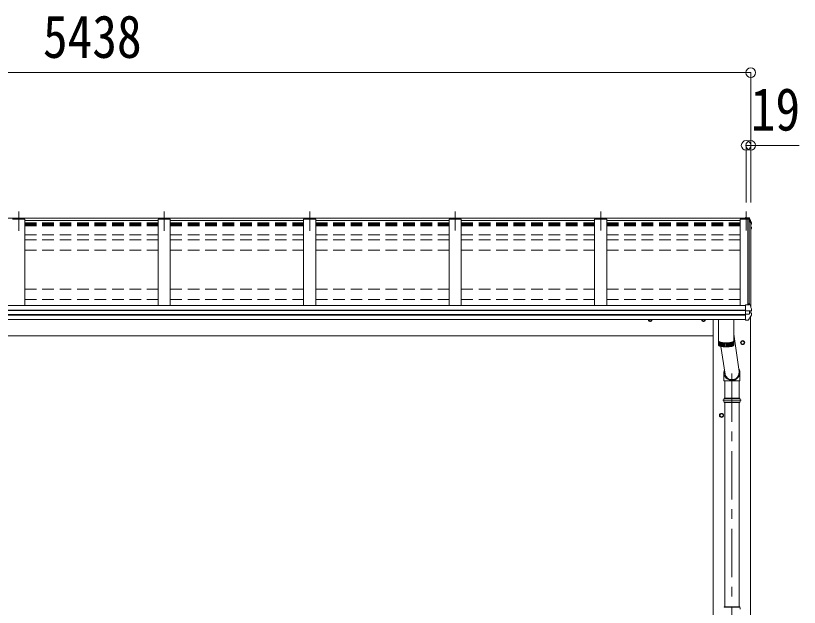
# Model space of a CAD drawing. Units: millimetres at full size, sheet at 1:40. Extents: x -11243 to 11243, y -7760 to 7760.
# Drawn here: x -5383 to -2151, y -3208 to -770 of the extents above; entities that cross this region are included whole.
import ezdxf
from ezdxf.enums import TextEntityAlignment as Align

# ---------------------------------------------------------------- set-up
doc = ezdxf.new("R2010")
doc.units = ezdxf.units.MM
doc.header["$LTSCALE"] = 40
doc.header["$PDMODE"] = 32
doc.header["$PDSIZE"] = 40
doc.linetypes.add('CHAIN1', pattern=[8, 5, -1, 1, -1])
doc.linetypes.add('DASHED1', pattern=[1.8, 1.2, -0.6])
for name, color, linetype, lineweight in [('0-1_本体', 5, 'CHAIN1', 9), ('0-3_ELV2', 4, 'Continuous', 9), ('0-6_OTH_LINE', 6, 'Continuous', 9), ('0-9_OUTLINE', 7, 'Continuous', 9)]:
    doc.layers.add(name, color=color, linetype=linetype, lineweight=lineweight)
doc.styles.add('ＭＳ ゴシック', font='')
doc.styles.get('ＭＳ ゴシック').set_extended_font_data('MS Gothic')

msp = doc.modelspace()

# ---------------------------------------------------------------- linework, layer by layer
at = {"layer": '0-1_本体'}
for p, q in [((-5370.51, -1576.64), (-5370.51, -1655.9)), ((-4770.51, -1576.64), (-4770.51, -1655.9)), ((-4170.51, -1576.64), (-4170.51, -1655.9)), ((-3570.51, -1576.25), (-3570.51, -1655.5)), ((-2970.51, -1576.25), (-2970.51, -1655.5)), ((-2370.51, -1576.25), (-2370.51, -1655.5)), ((-2429.01, -2243.72), (-2429.01, -4088.34))]:
    msp.add_line(p, q, dxfattribs=at)
at = {"layer": '0-3_ELV2'}
for p, q in [((-5345.51, -1607.8), (-5395.51, -1607.8)), ((-5345.51, -1607.8), (-5345.51, -1964.06)), ((-5345.51, -1613.2), (-4795.51, -1613.2)), ((-4745.51, -1607.8), (-4795.51, -1607.8)), ((-4795.51, -1607.8), (-4795.51, -1964.06)), ((-4745.51, -1607.8), (-4745.51, -1964.06)), ((-4745.51, -1613.2), (-4195.51, -1613.2)), ((-4145.51, -1607.8), (-4195.51, -1607.8)), ((-4195.51, -1607.8), (-4195.51, -1964.06)), ((-4145.51, -1607.8), (-4145.51, -1964.06)), ((-4145.51, -1613.2), (-3595.51, -1613.2)), ((-3545.51, -1607.8), (-3595.51, -1607.8)), ((-3595.51, -1607.8), (-3595.51, -1964.06)), ((-3545.51, -1607.8), (-3545.51, -1964.06)), ((-3545.51, -1613.2), (-2995.51, -1613.2)), ((-2945.51, -1607.8), (-2995.51, -1607.8)), ((-2995.51, -1607.8), (-2995.51, -1964.06)), ((-2945.51, -1607.8), (-2945.51, -1964.06)), ((-2945.51, -1613.2), (-2395.51, -1613.2)), ((-2358.63, -1607.8), (-2395.51, -1607.8)), ((-2395.51, -1607.8), (-2395.51, -1964.06)), ((-2373.51, -1601.66), (-2359.35, -1602.44)), ((-2373.51, -1604.52), (-2373.51, -1601.67)), ((-2370.51, -1604.52), (-2373.51, -1604.52)), ((-2370.51, -1604.52), (-2370.51, -1607.75)), ((-2370.51, -1607.8), (-2370.51, -1604.53)), ((-2370.51, -1606.76), (-2359.68, -1607.37)), ((-2359.68, -1607.75), (-2370.51, -1607.75)), ((-2364.21, -1961.49), (-2364.21, -1607.8)), ((-2359.68, -1607.37), (-2359.31, -1604.89)), ((-2359.68, -1607.37), (-2359.68, -1607.8)), ((-2359.53, -1607.58), (-2359.31, -1606.1)), ((-2358.33, -1607.65), (-2359.53, -1607.58)), ((-2351.51, -1626.36), (-2358.63, -1607.8)), ((-2358.51, -1608.12), (-2358.51, -1956.12)), ((-2351.51, -1626.36), (-2351.51, -1970.64)), ((-2351.51, -1627.39), (-2350.94, -1627.28)), ((-2351.51, -1627.74), (-2350.94, -1627.63)), ((-2350.09, -1628.98), (-2351.51, -1629.26)), ((-2351.51, -1641.04), (-2350.37, -1641.19)), ((-2351.51, -1645.06), (-2349.69, -1645.41)), ((-2350.66, -1646.75), (-2351.51, -1646.58)), ((-2349.04, -1623.69), (-2349.04, -1627.71)), ((-2348.68, -1642.31), (-2348.67, -1642.37)), ((-2348.63, -1642.64), (-2348.63, -1646.69)), ((-7767.51, -1964.06), (-2373.51, -1964.06)), ((-2373.51, -2024.51), (-2373.51, -1961.03)), ((-7767.51, -1983.59), (-2373.51, -1983.59)), ((-7767.51, -1984.49), (-2373.51, -1984.49)), ((-7767.51, -2001.73), (-2373.51, -2001.73)), ((-2373.51, -1986.35), (-2358.72, -1986.44)), ((-2373.51, -2000.21), (-2358.72, -2000)), ((-2357.06, -1986.35), (-2350.68, -1985.56)), ((-2356.51, -1986.28), (-2356.51, -2000.08)), ((-2356.51, -1994.07), (-2349.28, -1995.47)), ((-2351.51, -1985.66), (-2351.51, -1995.04)), ((-2349.8, -1985.42), (-2349.81, -1985.42)), ((-2349.8, -1985.42), (-2349.74, -1985.4)), ((-2348.94, -1984.42), (-2348.94, -1977.92)), ((-2348.47, -2002.98), (-2348.47, -1996.45)), ((-7767.51, -2003.7), (-2373.51, -2003.7)), ((-7767.51, -2021.72), (-2373.51, -2021.72)), ((-2506.01, -2021.72), (-2506.01, -4839.62)), ((-2373.51, -2024.51), (-2361.92, -2023.88)), ((-2361.13, -2023.42), (-2361.14, -2023.44)), ((-2352.01, -2009.13), (-2352.01, -4839.62)), ((-7635.01, -2089.62), (-2506.01, -2089.62))]:
    msp.add_line(p, q, dxfattribs=at)
at = {"layer": '0-3_ELV2', "linetype": 'DASHED1'}
for p, q in [((-5345.51, -1623.32), (-4795.51, -1623.32)), ((-5345.51, -1628.17), (-4795.51, -1628.17)), ((-5345.51, -1629.7), (-4795.51, -1629.7)), ((-5345.51, -1631.67), (-4795.51, -1631.67)), ((-5345.51, -1635.44), (-4795.51, -1635.44)), ((-4745.51, -1623.32), (-4195.51, -1623.32)), ((-4745.51, -1628.17), (-4195.51, -1628.17)), ((-4745.51, -1629.7), (-4195.51, -1629.7)), ((-4745.51, -1631.67), (-4195.51, -1631.67)), ((-4745.51, -1635.44), (-4195.51, -1635.44)), ((-4145.51, -1623.32), (-3595.51, -1623.32)), ((-4145.51, -1628.17), (-3595.51, -1628.17)), ((-4145.51, -1629.7), (-3595.51, -1629.7)), ((-4145.51, -1631.67), (-3595.51, -1631.67)), ((-4145.51, -1635.44), (-3595.51, -1635.44)), ((-3545.51, -1623.32), (-2995.51, -1623.32)), ((-3545.51, -1628.17), (-2995.51, -1628.17)), ((-3545.51, -1629.7), (-2995.51, -1629.7)), ((-3545.51, -1631.67), (-2995.51, -1631.67)), ((-3545.51, -1635.44), (-2995.51, -1635.44)), ((-2945.51, -1623.32), (-2395.51, -1623.32)), ((-2945.51, -1628.17), (-2395.51, -1628.17)), ((-2945.51, -1629.7), (-2395.51, -1629.7)), ((-2945.51, -1631.67), (-2395.51, -1631.67)), ((-2945.51, -1635.44), (-2395.51, -1635.44)), ((-5345.51, -1672.74), (-4795.51, -1672.74)), ((-4745.51, -1672.74), (-4195.51, -1672.74)), ((-4145.51, -1672.74), (-3595.51, -1672.74)), ((-3545.51, -1672.74), (-2995.51, -1672.74)), ((-2945.51, -1672.74), (-2395.51, -1672.74)), ((-5345.51, -1693.9), (-4795.51, -1693.9)), ((-4745.51, -1693.9), (-4195.51, -1693.9)), ((-4145.51, -1693.9), (-3595.51, -1693.9)), ((-3545.51, -1693.9), (-2995.51, -1693.9)), ((-2945.51, -1693.9), (-2395.51, -1693.9)), ((-5345.51, -1736.41), (-4795.51, -1736.41)), ((-4745.51, -1736.41), (-4195.51, -1736.41)), ((-4145.51, -1736.41), (-3595.51, -1736.41)), ((-3545.51, -1736.41), (-2995.51, -1736.41)), ((-2945.51, -1736.41), (-2395.51, -1736.41)), ((-5345.51, -1896.69), (-4795.51, -1896.69)), ((-4745.51, -1896.69), (-4195.51, -1896.69)), ((-4145.51, -1896.69), (-3595.51, -1896.69)), ((-3545.51, -1896.69), (-2995.51, -1896.69)), ((-2945.51, -1896.69), (-2395.51, -1896.69)), ((-5345.51, -1939.2), (-4795.51, -1939.2)), ((-4745.51, -1939.2), (-4195.51, -1939.2)), ((-4145.51, -1939.2), (-3595.51, -1939.2)), ((-3545.51, -1939.2), (-2995.51, -1939.2)), ((-2945.51, -1939.2), (-2395.51, -1939.2))]:
    msp.add_line(p, q, dxfattribs=at)
at = {"layer": '0-3_ELV2'}
for points in [[(-7770.51, -1607.8), (-7770.51, -1604.53), (-2370.51, -1604.53)], [(-2373.51, -1604.1), (-2359.31, -1604.89), (-2359.31, -1606.1), (-2358.19, -1606.16)], [(-2359.61, -1607.8), (-2359.53, -1607.24), (-2359.53, -1607.58)], [(-2356.7, -1603.65), (-2352.46, -1614.26), (-2349.11, -1623.2), (-2349.05, -1623.47), (-2349.04, -1623.54)], [(-2356.7, -1607.22), (-2355.71, -1609.71), (-2354.72, -1612.2), (-2353.76, -1614.7), (-2352.8, -1617.21), (-2351.86, -1619.72), (-2350.93, -1622.23), (-2350.01, -1624.75), (-2349.11, -1627.28)], [(-2348.81, -1647.33), (-2350.27, -1649.87), (-2351.51, -1652)], [(-2349.04, -1623.54), (-2349.04, -1623.64), (-2349.04, -1623.7)], [(-2348.67, -1642.32), (-2348.64, -1642.5), (-2348.64, -1642.63)], [(-2373.51, -1961.03), (-2359.51, -1961.71), (-2359.51, -1956.07), (-2357.75, -1956.16)], [(-2356.87, -1956.78), (-2355.84, -1959.36), (-2354.82, -1961.95), (-2353.81, -1964.54), (-2352.82, -1967.14), (-2351.84, -1969.74), (-2350.88, -1972.35), (-2349.93, -1974.97), (-2348.99, -1977.59)], [(-2357.06, -1986.35), (-2357.31, -1986.38), (-2357.46, -1986.39)], [(-2352.29, -1985.65), (-2351.05, -1985.6), (-2349.81, -1985.42)], [(-2348.99, -1977.59), (-2348.94, -1977.8), (-2348.94, -1977.92)], [(-2766.5, -2029.42), (-2773, -2025.67), (-2773, -2021.72)], [(-2766.5, -2029.42), (-2760, -2025.67), (-2760, -2021.72)], [(-2546.51, -2029.42), (-2553.01, -2025.67), (-2553.01, -2021.72)], [(-2546.51, -2029.42), (-2540.01, -2025.67), (-2540.01, -2021.72)], [(-2385.01, -2124.42), (-2391.51, -2120.67), (-2391.51, -2113.16), (-2385.01, -2109.41)], [(-2385.01, -2124.42), (-2378.51, -2120.67), (-2378.51, -2113.16), (-2385.01, -2109.41)], [(-2472.01, -2424.42), (-2478.51, -2420.67), (-2478.51, -2413.16), (-2472.01, -2409.41)], [(-2472.01, -2424.42), (-2465.51, -2420.67), (-2465.51, -2413.16), (-2472.01, -2409.41)]]:
    msp.add_lwpolyline(points, dxfattribs=at)
for centre, radius in [((-2385.01, -2116.91), 8.5), ((-2385.01, -2116.91), 7.7), ((-2385.01, -2116.91), 6.5), ((-2472.01, -2416.91), 8.5), ((-2472.01, -2416.91), 7.7), ((-2472.01, -2416.91), 6.5)]:
    msp.add_circle(centre, radius, dxfattribs=at)
for centre, radius, start, end in [((-2358.93, -1605.02), 2.62, 31.83445, 99.24), ((-2358.35, -1607.95), 0.3, 21.99494, 87.04231), ((-2358.28, -1607.85), 1.7, 22.00225, 87.0423), ((-2820.44, -1794.21), 498.52, 19.56907, 21.95354), ((-2783.27, -1398.43), 499.04, 329.90411, 330.14673), ((-2783.27, -1398.78), 499.04, 329.90411, 330.14673), ((-2351, -1626.98), 0.3, 280.95393, 327.06409), ((-2351, -1627.33), 0.299, 280.88931, 19.51522), ((-2350.71, -1647.04), 0.299, 330.19129, 79.12168), ((-2350.39, -1643.52), 2.32, 60.30373, 87.34859), ((-2350.33, -1627.71), 1.3, 280.88938, 19.44863), ((-2349.94, -1642.59), 1.3, 10.02543, 80.23195), ((-2349.93, -1646.69), 1.3, 330.27138, 79.1216), ((-2357.8, -1957.16), 1, 22.05378, 87.04045), ((-2743.41, -1769.28), 459.05, 326.38357, 329.32444), ((-2356.17, -1983.73), 16.37, 265.48312, 268.58725), ((-2349.94, -1984.42), 1, 281.45361, 0), ((-2349.46, -1996.45), 0.998, 0.05121, 79.086), ((-2349.47, -2002.98), 1, 329.32149, 0), ((-2766.5, -2021.91), 8.5, 178.68472, 1.31528), ((-2766.5, -2021.91), 7.7, 178.54804, 1.45196), ((-2766.5, -2021.91), 6.5, 178.27976, 1.72024), ((-2546.51, -2021.91), 8.5, 178.68482, 1.31518), ((-2546.51, -2021.91), 7.7, 178.54815, 1.45185), ((-2546.51, -2021.91), 6.5, 178.27991, 1.72009), ((-2361.98, -2022.89), 1, 273.10735, 326.38063)]:
    msp.add_arc(centre, radius, start, end, dxfattribs=at)
for centre, major_axis, ratio, start_param, end_param in [((-2357.36, -1978.83), (-9.96, -2.12), 0.734427, 1.2806875, 1.4059912), ((-2357.36, -2007.61), (-9.97, 1.96), 0.736539, 4.8664216, 4.9917253), ((-2357.51, -1999.88), (-1, 0.195), 0.067217, 2.8005545, 3.1546872)]:
    msp.add_ellipse(centre, major_axis=major_axis, ratio=ratio, start_param=start_param, end_param=end_param, dxfattribs=at)
at = {"layer": '0-6_OTH_LINE'}
for p, q in [((-7789.51, -1004.53), (-2351.51, -1004.53)), ((-2351.51, -1004.53), (-2351.51, -1540)), ((-2370.51, -1304.53), (-2370.51, -1540)), ((-2370.51, -1304.53), (-2351.51, -1304.53)), ((-2351.51, -1304.53), (-2351.51, -1540)), ((-2351.51, -1304.53), (-2151.29, -1304.53))]:
    msp.add_line(p, q, dxfattribs=at)
for p in [(-2351.51, -1004.53), (-2370.51, -1304.53), (-2351.51, -1304.53)]:
    msp.add_point(p, dxfattribs=at)
at = {"layer": '0-9_OUTLINE'}
for p, q in [((-2485.01, -2021.72), (-2485.01, -2109.82)), ((-2421.01, -2109.82), (-2421.01, -2021.72)), ((-2421.01, -2082.59), (-2399.36, -2235.82)), ((-2485.01, -2110.79), (-2485.01, -2126.25)), ((-2484.42, -2127.8), (-2484.42, -2112.34)), ((-2483.19, -2113.53), (-2483.19, -2128.98)), ((-2481.38, -2130.07), (-2481.38, -2114.62)), ((-2479.01, -2115.62), (-2479.01, -2131.07)), ((-2476.14, -2131.97), (-2476.14, -2116.51)), ((-2474.71, -2132.33), (-2457.37, -2247.47)), ((-2472.83, -2132.75), (-2472.83, -2117.29)), ((-2469.12, -2117.94), (-2469.12, -2133.4)), ((-2465.11, -2118.45), (-2465.11, -2133.91)), ((-2460.87, -2118.82), (-2460.87, -2134.27)), ((-2456.47, -2119.02), (-2456.47, -2134.47)), ((-2452.01, -2119.06), (-2452.01, -2134.52)), ((-2447.57, -2118.95), (-2447.57, -2134.4)), ((-2443.24, -2118.67), (-2443.24, -2134.13)), ((-2439.1, -2118.24), (-2439.1, -2133.7)), ((-2435.23, -2117.67), (-2435.23, -2133.13)), ((-2431.71, -2116.97), (-2431.71, -2132.42)), ((-2428.61, -2116.15), (-2428.61, -2131.6)), ((-2425.99, -2115.22), (-2425.99, -2130.68)), ((-2423.89, -2114.22), (-2423.89, -2129.68)), ((-2422.36, -2113.17), (-2422.36, -2128.62)), ((-2421.01, -2126.25), (-2421.01, -2110.79)), ((-2462.4, -2243.21), (-2462.4, -2274.8)), ((-2396.4, -2243.62), (-2396.4, -2274.8)), ((-2396.4, -2274.8), (-2462.4, -2274.8)), ((-2459.01, -2274.8), (-2459.01, -2345.67)), ((-2399.01, -2274.8), (-2399.01, -2345.67)), ((-2467.01, -2354.67), (-2391.01, -2354.67)), ((-2461.61, -2347.67), (-2396.41, -2347.67)), ((-2461.01, -2345.67), (-2397.01, -2345.67)), ((-2461.01, -2345.67), (-2461.01, -2347.67)), ((-2397.01, -2345.67), (-2397.01, -2347.67)), ((-2461.61, -2361.67), (-2396.41, -2361.67)), ((-2461.01, -2361.67), (-2461.01, -2363.67)), ((-2461.01, -2363.67), (-2397.01, -2363.67)), ((-2459.01, -2363.67), (-2459.01, -3205.64)), ((-2399.01, -2363.67), (-2399.01, -3205.64)), ((-2397.01, -2361.67), (-2397.01, -2363.67)), ((-2461.61, -3207.64), (-2396.41, -3207.64)), ((-2461.01, -3205.64), (-2397.01, -3205.64)), ((-2461.01, -3205.64), (-2461.01, -3207.64)), ((-2397.01, -3205.64), (-2397.01, -3207.64))]:
    msp.add_line(p, q, dxfattribs=at)
for points in [[(-2485.01, -2109.82), (-2485.01, -2109.96), (-2484.9, -2110.52), (-2484.64, -2111.08), (-2484.24, -2111.63), (-2483.7, -2112.17), (-2483.02, -2112.7), (-2482.2, -2113.22), (-2481.25, -2113.72), (-2480.17, -2114.21), (-2478.96, -2114.67), (-2477.64, -2115.11), (-2476.2, -2115.53), (-2474.66, -2115.92), (-2473.02, -2116.29), (-2471.29, -2116.62), (-2469.48, -2116.93), (-2467.59, -2117.2), (-2465.63, -2117.44), (-2463.62, -2117.64), (-2461.55, -2117.81), (-2459.45, -2117.94), (-2457.32, -2118.03), (-2455.17, -2118.09), (-2453.01, -2118.11)], [(-2484.96, -2110.31), (-2484.97, -2110.37), (-2485.01, -2110.93), (-2484.9, -2111.49), (-2484.64, -2112.04), (-2484.24, -2112.59), (-2483.7, -2113.14), (-2483.02, -2113.67), (-2482.2, -2114.18), (-2481.25, -2114.69), (-2480.17, -2115.17), (-2478.96, -2115.64), (-2477.64, -2116.08), (-2476.2, -2116.5), (-2474.66, -2116.89), (-2473.02, -2117.25), (-2471.29, -2117.59), (-2469.48, -2117.89), (-2467.59, -2118.16), (-2465.63, -2118.4), (-2463.62, -2118.6), (-2461.55, -2118.77), (-2459.45, -2118.9), (-2457.32, -2119), (-2455.17, -2119.05), (-2453.01, -2119.07)], [(-2485.01, -2126.25), (-2485.01, -2126.39), (-2484.9, -2126.94), (-2484.64, -2127.5), (-2484.24, -2128.05), (-2483.7, -2128.59), (-2483.02, -2129.12), (-2482.2, -2129.64), (-2481.25, -2130.14), (-2480.17, -2130.63), (-2478.96, -2131.09), (-2477.64, -2131.53), (-2476.2, -2131.95), (-2474.66, -2132.34), (-2473.02, -2132.71), (-2471.29, -2133.04), (-2469.48, -2133.35), (-2467.59, -2133.62), (-2465.63, -2133.86), (-2463.62, -2134.06), (-2461.55, -2134.23), (-2459.45, -2134.36), (-2457.32, -2134.45), (-2455.17, -2134.51), (-2453.01, -2134.53)], [(-2483.3, -2112.49), (-2482.86, -2112.96), (-2482.22, -2113.48), (-2481.44, -2113.99), (-2480.53, -2114.48), (-2479.5, -2114.96), (-2478.34, -2115.42), (-2477.06, -2115.85), (-2475.67, -2116.27), (-2474.17, -2116.65), (-2472.57, -2117.01), (-2470.89, -2117.35), (-2469.12, -2117.65), (-2467.27, -2117.91), (-2465.36, -2118.15), (-2463.39, -2118.35), (-2461.37, -2118.52), (-2459.32, -2118.65), (-2457.23, -2118.74), (-2455.13, -2118.8), (-2453.01, -2118.81)], [(-2453.01, -2118.11), (-2450.85, -2118.09), (-2448.7, -2118.03), (-2446.57, -2117.94), (-2444.47, -2117.81), (-2442.4, -2117.64), (-2440.39, -2117.44), (-2438.43, -2117.2), (-2436.54, -2116.93), (-2434.73, -2116.62), (-2433, -2116.29), (-2431.36, -2115.92), (-2429.82, -2115.53), (-2428.38, -2115.11), (-2427.06, -2114.67), (-2425.85, -2114.21), (-2424.77, -2113.72), (-2423.82, -2113.22), (-2423, -2112.7), (-2422.32, -2112.17), (-2421.78, -2111.63), (-2421.38, -2111.08), (-2421.12, -2110.52), (-2421.01, -2109.96), (-2421.01, -2109.82)], [(-2453.01, -2119.07), (-2450.85, -2119.05), (-2448.7, -2119), (-2446.57, -2118.9), (-2444.47, -2118.77), (-2442.4, -2118.6), (-2440.39, -2118.4), (-2438.43, -2118.16), (-2436.54, -2117.89), (-2434.73, -2117.59), (-2433, -2117.25), (-2431.36, -2116.89), (-2429.82, -2116.5), (-2428.38, -2116.08), (-2427.06, -2115.64), (-2425.85, -2115.17), (-2424.77, -2114.69), (-2423.82, -2114.18), (-2423, -2113.67), (-2422.32, -2113.14), (-2421.78, -2112.59), (-2421.38, -2112.04), (-2421.12, -2111.49), (-2421.01, -2110.93), (-2421.05, -2110.37), (-2421.06, -2110.31)], [(-2453.01, -2118.81), (-2450.89, -2118.8), (-2448.79, -2118.74), (-2446.7, -2118.65), (-2444.65, -2118.52), (-2442.63, -2118.35), (-2440.66, -2118.15), (-2438.75, -2117.91), (-2436.9, -2117.65), (-2435.13, -2117.35), (-2433.45, -2117.01), (-2431.85, -2116.65), (-2430.35, -2116.27), (-2428.96, -2115.85), (-2427.68, -2115.42), (-2426.52, -2114.96), (-2425.49, -2114.48), (-2424.58, -2113.99), (-2423.8, -2113.48), (-2423.16, -2112.96), (-2422.72, -2112.49)], [(-2453.01, -2134.53), (-2450.85, -2134.51), (-2448.7, -2134.45), (-2446.57, -2134.36), (-2444.47, -2134.23), (-2442.4, -2134.06), (-2440.39, -2133.86), (-2438.43, -2133.62), (-2436.54, -2133.35), (-2434.73, -2133.04), (-2433, -2132.71), (-2431.36, -2132.34), (-2429.82, -2131.95), (-2428.38, -2131.53), (-2427.06, -2131.09), (-2425.85, -2130.63), (-2424.77, -2130.14), (-2423.82, -2129.64), (-2423, -2129.12), (-2422.32, -2128.59), (-2421.78, -2128.05), (-2421.38, -2127.5), (-2421.12, -2126.94), (-2421.01, -2126.39), (-2421.01, -2126.25)]]:
    msp.add_lwpolyline(points, dxfattribs=at)
for centre, start, end in [((-2434.76, -2354.67), 165.38919, 194.61079), ((-2423.26, -2354.67), 0, 14.61083), ((-2423.26, -2354.67), 345.38917, 0), ((-2423.26, -3214.64), 0, 14.61083)]:
    msp.add_arc(centre, 27.75, start, end, dxfattribs=at)
for centre, major_axis, ratio, start_param, end_param in [((-2429.4, -2240.12), (-33, -3.09), 0.972144, 5.8034438, 9.8593375), ((-2429.33, -2240.11), (-2.75, 29.4), 0.995638, 1.5707963, 4.7150999)]:
    msp.add_ellipse(centre, major_axis=major_axis, ratio=ratio, start_param=start_param, end_param=end_param, dxfattribs=at)

# ---------------------------------------------------------------- texts
at = {"layer": '0-6_OTH_LINE', "color": 7, "style": 'ＭＳ ゴシック', "width": 0.85}
for s, p in [('5438', (-5270.51, -996.53)), ('19', (-2351.61, -1296.11))]:
    msp.add_text(s, height=176, dxfattribs=at).set_placement(p, align=Align.BOTTOM_LEFT)

doc.saveas('drawing.dxf')
